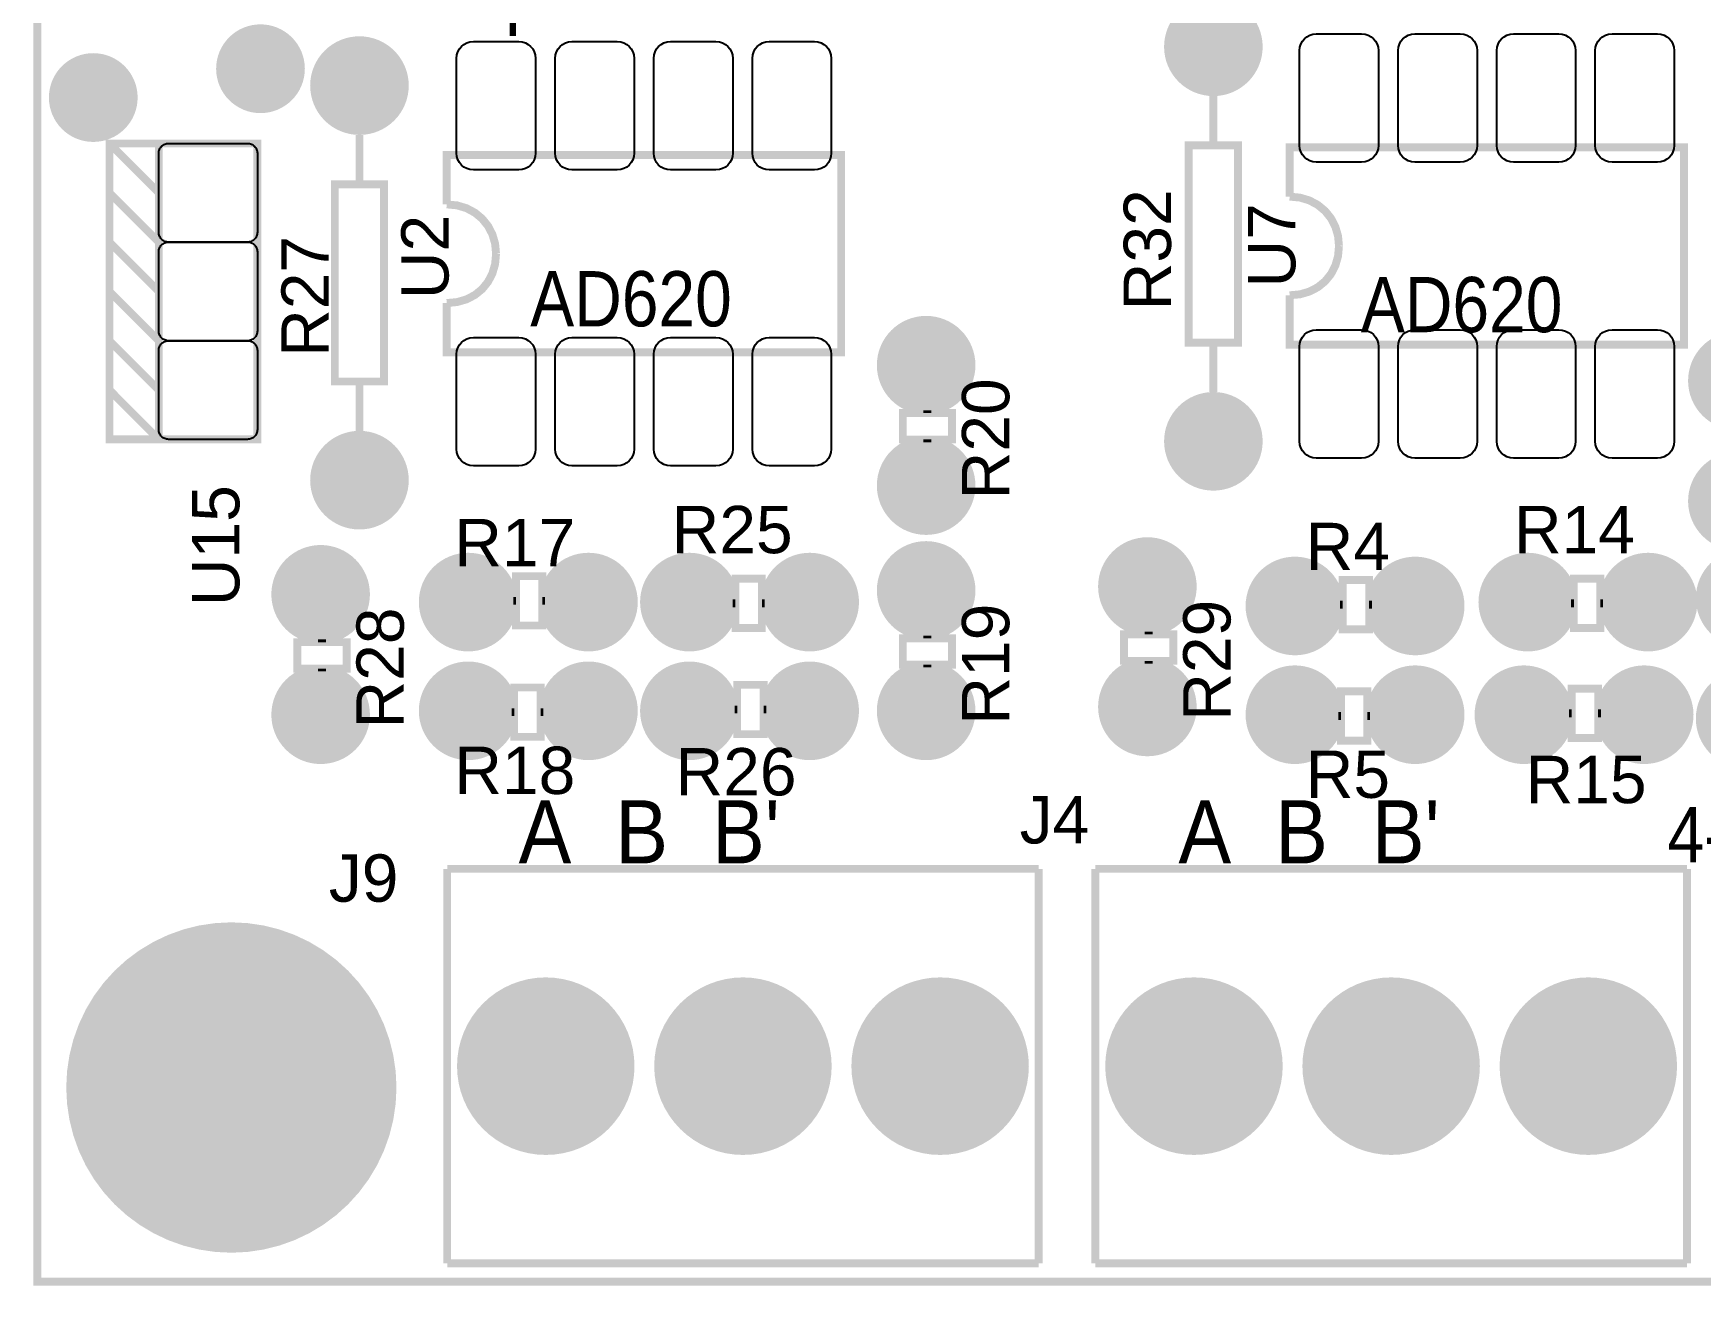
# Model space of a CAD drawing. Header units: inches. Extents: x -2.29 to 2.29, y -2.44 to 2.44.
# Drawn here: x -2.291 to -0.6, y -2.445 to -1.175 of the extents above; entities that cross this region are included whole.
import ezdxf

# ---------------------------------------------------------------- set-up
doc = ezdxf.new("R2010")
doc.units = ezdxf.units.IN
doc.layers.get('0').update_dxf_attribs({"linetype": 'CONTINUOUS'})

# ---------------------------------------------------------------- blocks, each defined once
blk = doc.blocks.new('EPAD')
at = {"const_width": 0.5}
blk.add_lwpolyline([(-0.25, 0, 1), (0.25, 0, 1)], format="xyb", close=True, dxfattribs=at)

msp = doc.modelspace()

# ---------------------------------------------------------------- linework, layer by layer
at = {"const_width": 0.008}
for points in [[(-2.287402, -2.440945), (2.287402, -2.440945), (2.287402, 2.440945), (-2.287402, 2.440945), (-2.287402, -2.440945)], [(-2.287402, -2.440945), (2.287402, -2.440945), (2.287402, 2.440945), (-2.287402, 2.440945), (-2.287402, -2.440945)], [(-2.287402, -2.440945), (2.287402, -2.440945), (2.287402, 2.440945), (-2.287402, 2.440945), (-2.287402, -2.440945)], [(-1.094488, -1.238976), (-1.094488, -1.288976)], [(-1.094488, -1.238976), (-1.094488, -1.288976)], [(-1.094488, -1.238976), (-1.094488, -1.288976)], [(-2.164173, -1.587008), (-2.064173, -1.587008), (-2.064173, -1.287008), (-2.164173, -1.287008), (-2.164173, -1.587008), (-2.214173, -1.587008), (-2.214173, -1.287008), (-2.164173, -1.287008)], [(-2.164173, -1.337008), (-2.214173, -1.287008)], [(-2.164173, -1.587008), (-2.064173, -1.587008), (-2.064173, -1.287008), (-2.164173, -1.287008), (-2.164173, -1.587008), (-2.214173, -1.587008), (-2.214173, -1.287008), (-2.164173, -1.287008)], [(-2.164173, -1.337008), (-2.214173, -1.287008)], [(-2.164173, -1.587008), (-2.064173, -1.587008), (-2.064173, -1.287008), (-2.164173, -1.287008), (-2.164173, -1.587008), (-2.214173, -1.587008), (-2.214173, -1.287008), (-2.164173, -1.287008)], [(-2.164173, -1.337008), (-2.214173, -1.287008)], [(-1.96063, -1.278346), (-1.96063, -1.328346)], [(-1.96063, -1.278346), (-1.96063, -1.328346)], [(-1.96063, -1.278346), (-1.96063, -1.328346)], [(-1.119488, -1.488976), (-1.069488, -1.488976), (-1.069488, -1.288976), (-1.119488, -1.288976), (-1.119488, -1.488976)], [(-1.119488, -1.488976), (-1.069488, -1.488976), (-1.069488, -1.288976), (-1.119488, -1.288976), (-1.119488, -1.488976)], [(-1.119488, -1.488976), (-1.069488, -1.488976), (-1.069488, -1.288976), (-1.119488, -1.288976), (-1.119488, -1.488976)], [(-1.872063, -1.34878), (-1.872063, -1.29878), (-1.472063, -1.29878), (-1.472063, -1.49878), (-1.872063, -1.49878), (-1.872063, -1.44878)], [(-1.872063, -1.34878), (-1.872063, -1.29878), (-1.472063, -1.29878), (-1.472063, -1.49878), (-1.872063, -1.49878), (-1.872063, -1.44878)], [(-1.872063, -1.34878), (-1.872063, -1.29878), (-1.472063, -1.29878), (-1.472063, -1.49878), (-1.872063, -1.49878), (-1.872063, -1.44878)], [(-1.017087, -1.340906), (-1.017087, -1.290906), (-0.617087, -1.290906), (-0.617087, -1.490906), (-1.017087, -1.490906), (-1.017087, -1.440906)], [(-1.017087, -1.340906), (-1.017087, -1.290906), (-0.617087, -1.290906), (-0.617087, -1.490906), (-1.017087, -1.490906), (-1.017087, -1.440906)], [(-1.017087, -1.340906), (-1.017087, -1.290906), (-0.617087, -1.290906), (-0.617087, -1.490906), (-1.017087, -1.490906), (-1.017087, -1.440906)], [(-2.164173, -1.387008), (-2.214173, -1.337008)], [(-2.164173, -1.387008), (-2.214173, -1.337008)], [(-2.164173, -1.387008), (-2.214173, -1.337008)], [(-1.98563, -1.528346), (-1.93563, -1.528346), (-1.93563, -1.328346), (-1.98563, -1.328346), (-1.98563, -1.528346)], [(-1.98563, -1.528346), (-1.93563, -1.528346), (-1.93563, -1.328346), (-1.98563, -1.328346), (-1.98563, -1.528346)], [(-1.98563, -1.528346), (-1.93563, -1.528346), (-1.93563, -1.328346), (-1.98563, -1.328346), (-1.98563, -1.528346)], [(-1.822063, -1.39878), (-1.823022, -1.388592), (-1.825797, -1.379154), (-1.830237, -1.370654), (-1.836188, -1.36328), (-1.843498, -1.357217), (-1.852016, -1.352654), (-1.861588, -1.34978), (-1.872063, -1.34878)], [(-1.822063, -1.39878), (-1.823022, -1.388592), (-1.825797, -1.379154), (-1.830237, -1.370654), (-1.836188, -1.36328), (-1.843498, -1.357217), (-1.852016, -1.352654), (-1.861588, -1.34978), (-1.872063, -1.34878)], [(-1.822063, -1.39878), (-1.823022, -1.388592), (-1.825797, -1.379154), (-1.830237, -1.370654), (-1.836188, -1.36328), (-1.843498, -1.357217), (-1.852016, -1.352654), (-1.861588, -1.34978), (-1.872063, -1.34878)], [(-0.967087, -1.390906), (-0.968046, -1.380718), (-0.970821, -1.37128), (-0.975261, -1.36278), (-0.981212, -1.355406), (-0.988522, -1.349343), (-0.99704, -1.34478), (-1.006612, -1.341906), (-1.017087, -1.340906)], [(-0.967087, -1.390906), (-0.968046, -1.380718), (-0.970821, -1.37128), (-0.975261, -1.36278), (-0.981212, -1.355406), (-0.988522, -1.349343), (-0.99704, -1.34478), (-1.006612, -1.341906), (-1.017087, -1.340906)], [(-0.967087, -1.390906), (-0.968046, -1.380718), (-0.970821, -1.37128), (-0.975261, -1.36278), (-0.981212, -1.355406), (-0.988522, -1.349343), (-0.99704, -1.34478), (-1.006612, -1.341906), (-1.017087, -1.340906)], [(-2.164173, -1.437008), (-2.214173, -1.387008)], [(-2.164173, -1.437008), (-2.214173, -1.387008)], [(-2.164173, -1.437008), (-2.214173, -1.387008)], [(-1.822063, -1.39878), (-1.823022, -1.409254), (-1.825797, -1.418826), (-1.830237, -1.427344), (-1.836188, -1.434654), (-1.843498, -1.440606), (-1.852016, -1.445045), (-1.861588, -1.44782), (-1.872063, -1.44878)], [(-1.822063, -1.39878), (-1.823022, -1.409254), (-1.825797, -1.418826), (-1.830237, -1.427344), (-1.836188, -1.434654), (-1.843498, -1.440606), (-1.852016, -1.445045), (-1.861588, -1.44782), (-1.872063, -1.44878)], [(-1.822063, -1.39878), (-1.823022, -1.409254), (-1.825797, -1.418826), (-1.830237, -1.427344), (-1.836188, -1.434654), (-1.843498, -1.440606), (-1.852016, -1.445045), (-1.861588, -1.44782), (-1.872063, -1.44878)], [(-0.967087, -1.390906), (-0.968046, -1.40138), (-0.970821, -1.410952), (-0.975261, -1.41947), (-0.981212, -1.42678), (-0.988522, -1.432731), (-0.99704, -1.437171), (-1.006612, -1.439946), (-1.017087, -1.440906)], [(-0.967087, -1.390906), (-0.968046, -1.40138), (-0.970821, -1.410952), (-0.975261, -1.41947), (-0.981212, -1.42678), (-0.988522, -1.432731), (-0.99704, -1.437171), (-1.006612, -1.439946), (-1.017087, -1.440906)], [(-0.967087, -1.390906), (-0.968046, -1.40138), (-0.970821, -1.410952), (-0.975261, -1.41947), (-0.981212, -1.42678), (-0.988522, -1.432731), (-0.99704, -1.437171), (-1.006612, -1.439946), (-1.017087, -1.440906)], [(-2.164173, -1.487008), (-2.214173, -1.437008)], [(-2.164173, -1.487008), (-2.214173, -1.437008)], [(-2.164173, -1.487008), (-2.214173, -1.437008)], [(-2.164173, -1.537008), (-2.214173, -1.487008)], [(-2.164173, -1.537008), (-2.214173, -1.487008)], [(-2.164173, -1.537008), (-2.214173, -1.487008)], [(-1.094488, -1.488976), (-1.094488, -1.538976)], [(-1.094488, -1.488976), (-1.094488, -1.538976)], [(-1.094488, -1.488976), (-1.094488, -1.538976)], [(-2.164173, -1.587008), (-2.214173, -1.537008)], [(-2.164173, -1.587008), (-2.214173, -1.537008)], [(-2.164173, -1.587008), (-2.214173, -1.537008)], [(-1.96063, -1.528346), (-1.96063, -1.578346)], [(-1.96063, -1.528346), (-1.96063, -1.578346)], [(-1.96063, -1.528346), (-1.96063, -1.578346)], [(-1.38452, -1.557583), (-1.38452, -1.560339)], [(-1.38452, -1.557583), (-1.38452, -1.560339)], [(-1.38452, -1.557583), (-1.38452, -1.560339)], [(-1.40952, -1.58711), (-1.35952, -1.58711), (-1.35952, -1.560339), (-1.40952, -1.560339), (-1.40952, -1.58711)], [(-1.40952, -1.58711), (-1.35952, -1.58711), (-1.35952, -1.560339), (-1.40952, -1.560339), (-1.40952, -1.58711)], [(-1.40952, -1.58711), (-1.35952, -1.58711), (-1.35952, -1.560339), (-1.40952, -1.560339), (-1.40952, -1.58711)], [(-1.38452, -1.58711), (-1.38452, -1.589866)], [(-1.38452, -1.58711), (-1.38452, -1.589866)], [(-1.38452, -1.58711), (-1.38452, -1.589866)], [(-1.801866, -1.775661), (-1.775094, -1.775661), (-1.775094, -1.725661), (-1.801866, -1.725661), (-1.801866, -1.775661)], [(-1.801866, -1.775661), (-1.775094, -1.775661), (-1.775094, -1.725661), (-1.801866, -1.725661), (-1.801866, -1.775661)], [(-1.801866, -1.775661), (-1.775094, -1.775661), (-1.775094, -1.725661), (-1.801866, -1.725661), (-1.801866, -1.775661)], [(-1.579236, -1.778276), (-1.552465, -1.778276), (-1.552465, -1.728276), (-1.579236, -1.728276), (-1.579236, -1.778276)], [(-1.579236, -1.778276), (-1.552465, -1.778276), (-1.552465, -1.728276), (-1.579236, -1.728276), (-1.579236, -1.778276)], [(-1.579236, -1.778276), (-1.552465, -1.778276), (-1.552465, -1.728276), (-1.579236, -1.728276), (-1.579236, -1.778276)], [(-0.728843, -1.778276), (-0.702071, -1.778276), (-0.702071, -1.728276), (-0.728843, -1.728276), (-0.728843, -1.778276)], [(-0.728843, -1.778276), (-0.702071, -1.778276), (-0.702071, -1.728276), (-0.728843, -1.728276), (-0.728843, -1.778276)], [(-0.728843, -1.778276), (-0.702071, -1.778276), (-0.702071, -1.728276), (-0.728843, -1.728276), (-0.728843, -1.778276)], [(-0.963283, -1.779598), (-0.936512, -1.779598), (-0.936512, -1.729598), (-0.963283, -1.729598), (-0.963283, -1.779598)], [(-0.963283, -1.779598), (-0.936512, -1.779598), (-0.936512, -1.729598), (-0.963283, -1.729598), (-0.963283, -1.779598)], [(-0.963283, -1.779598), (-0.936512, -1.779598), (-0.936512, -1.729598), (-0.963283, -1.729598), (-0.963283, -1.779598)], [(-1.804622, -1.750661), (-1.801866, -1.750661)], [(-1.804622, -1.750661), (-1.801866, -1.750661)], [(-1.804622, -1.750661), (-1.801866, -1.750661)], [(-1.775094, -1.750661), (-1.772339, -1.750661)], [(-1.775094, -1.750661), (-1.772339, -1.750661)], [(-1.775094, -1.750661), (-1.772339, -1.750661)], [(-1.579236, -1.753276), (-1.581992, -1.753276)], [(-1.579236, -1.753276), (-1.581992, -1.753276)], [(-1.579236, -1.753276), (-1.581992, -1.753276)], [(-1.549709, -1.753276), (-1.552465, -1.753276)], [(-1.549709, -1.753276), (-1.552465, -1.753276)], [(-1.549709, -1.753276), (-1.552465, -1.753276)], [(-0.966039, -1.754598), (-0.963283, -1.754598)], [(-0.966039, -1.754598), (-0.963283, -1.754598)], [(-0.966039, -1.754598), (-0.963283, -1.754598)], [(-0.936512, -1.754598), (-0.933756, -1.754598)], [(-0.936512, -1.754598), (-0.933756, -1.754598)], [(-0.936512, -1.754598), (-0.933756, -1.754598)], [(-0.728843, -1.753276), (-0.731598, -1.753276)], [(-0.728843, -1.753276), (-0.731598, -1.753276)], [(-0.728843, -1.753276), (-0.731598, -1.753276)], [(-0.699315, -1.753276), (-0.702071, -1.753276)], [(-0.699315, -1.753276), (-0.702071, -1.753276)], [(-0.699315, -1.753276), (-0.702071, -1.753276)], [(-2.023693, -1.819394), (-1.973693, -1.819394), (-1.973693, -1.792622), (-2.023693, -1.792622), (-2.023693, -1.819394)], [(-2.023693, -1.819394), (-1.973693, -1.819394), (-1.973693, -1.792622), (-2.023693, -1.792622), (-2.023693, -1.819394)], [(-2.023693, -1.819394), (-1.973693, -1.819394), (-1.973693, -1.792622), (-2.023693, -1.792622), (-2.023693, -1.819394)], [(-1.998693, -1.789866), (-1.998693, -1.792622)], [(-1.998693, -1.789866), (-1.998693, -1.792622)], [(-1.998693, -1.789866), (-1.998693, -1.792622)], [(-1.40952, -1.815457), (-1.35952, -1.815457), (-1.35952, -1.788685), (-1.40952, -1.788685), (-1.40952, -1.815457)], [(-1.40952, -1.815457), (-1.35952, -1.815457), (-1.35952, -1.788685), (-1.40952, -1.788685), (-1.40952, -1.815457)], [(-1.40952, -1.815457), (-1.35952, -1.815457), (-1.35952, -1.788685), (-1.40952, -1.788685), (-1.40952, -1.815457)], [(-1.38452, -1.785929), (-1.38452, -1.788685)], [(-1.38452, -1.785929), (-1.38452, -1.788685)], [(-1.38452, -1.785929), (-1.38452, -1.788685)], [(-1.18511, -1.81152), (-1.13511, -1.81152), (-1.13511, -1.784748), (-1.18511, -1.784748), (-1.18511, -1.81152)], [(-1.18511, -1.81152), (-1.13511, -1.81152), (-1.13511, -1.784748), (-1.18511, -1.784748), (-1.18511, -1.81152)], [(-1.18511, -1.81152), (-1.13511, -1.81152), (-1.13511, -1.784748), (-1.18511, -1.784748), (-1.18511, -1.81152)], [(-1.16011, -1.781992), (-1.16011, -1.784748)], [(-1.16011, -1.781992), (-1.16011, -1.784748)], [(-1.16011, -1.781992), (-1.16011, -1.784748)], [(-1.16011, -1.81152), (-1.16011, -1.814276)], [(-1.16011, -1.81152), (-1.16011, -1.814276)], [(-1.16011, -1.81152), (-1.16011, -1.814276)], [(-1.998693, -1.819394), (-1.998693, -1.82215)], [(-1.998693, -1.819394), (-1.998693, -1.82215)], [(-1.998693, -1.819394), (-1.998693, -1.82215)], [(-1.38452, -1.815457), (-1.38452, -1.818213)], [(-1.38452, -1.815457), (-1.38452, -1.818213)], [(-1.38452, -1.815457), (-1.38452, -1.818213)], [(-1.803646, -1.888512), (-1.776874, -1.888512), (-1.776874, -1.838512), (-1.803646, -1.838512), (-1.803646, -1.888512)], [(-1.803646, -1.888512), (-1.776874, -1.888512), (-1.776874, -1.838512), (-1.803646, -1.838512), (-1.803646, -1.888512)], [(-1.803646, -1.888512), (-1.776874, -1.888512), (-1.776874, -1.838512), (-1.803646, -1.838512), (-1.803646, -1.888512)], [(-1.577457, -1.885898), (-1.550685, -1.885898), (-1.550685, -1.835898), (-1.577457, -1.835898), (-1.577457, -1.885898)], [(-1.577457, -1.885898), (-1.550685, -1.885898), (-1.550685, -1.835898), (-1.577457, -1.835898), (-1.577457, -1.885898)], [(-1.577457, -1.885898), (-1.550685, -1.885898), (-1.550685, -1.835898), (-1.577457, -1.835898), (-1.577457, -1.885898)], [(-0.965063, -1.892449), (-0.938291, -1.892449), (-0.938291, -1.842449), (-0.965063, -1.842449), (-0.965063, -1.892449)], [(-0.965063, -1.892449), (-0.938291, -1.892449), (-0.938291, -1.842449), (-0.965063, -1.842449), (-0.965063, -1.892449)], [(-0.965063, -1.892449), (-0.938291, -1.892449), (-0.938291, -1.842449), (-0.965063, -1.842449), (-0.965063, -1.892449)], [(-0.731, -1.889835), (-0.704228, -1.889835), (-0.704228, -1.839835), (-0.731, -1.839835), (-0.731, -1.889835)], [(-0.731, -1.889835), (-0.704228, -1.889835), (-0.704228, -1.839835), (-0.731, -1.839835), (-0.731, -1.889835)], [(-0.731, -1.889835), (-0.704228, -1.889835), (-0.704228, -1.839835), (-0.731, -1.839835), (-0.731, -1.889835)], [(-1.803646, -1.863512), (-1.806402, -1.863512)], [(-1.803646, -1.863512), (-1.806402, -1.863512)], [(-1.803646, -1.863512), (-1.806402, -1.863512)], [(-1.774118, -1.863512), (-1.776874, -1.863512)], [(-1.774118, -1.863512), (-1.776874, -1.863512)], [(-1.774118, -1.863512), (-1.776874, -1.863512)], [(-1.580213, -1.860898), (-1.577457, -1.860898)], [(-1.580213, -1.860898), (-1.577457, -1.860898)], [(-1.580213, -1.860898), (-1.577457, -1.860898)], [(-1.550685, -1.860898), (-1.547929, -1.860898)], [(-1.550685, -1.860898), (-1.547929, -1.860898)], [(-1.550685, -1.860898), (-1.547929, -1.860898)], [(-0.965063, -1.867449), (-0.967819, -1.867449)], [(-0.965063, -1.867449), (-0.967819, -1.867449)], [(-0.965063, -1.867449), (-0.967819, -1.867449)], [(-0.935535, -1.867449), (-0.938291, -1.867449)], [(-0.935535, -1.867449), (-0.938291, -1.867449)], [(-0.935535, -1.867449), (-0.938291, -1.867449)], [(-0.733756, -1.864835), (-0.731, -1.864835)], [(-0.733756, -1.864835), (-0.731, -1.864835)], [(-0.733756, -1.864835), (-0.731, -1.864835)], [(-0.704228, -1.864835), (-0.701472, -1.864835)], [(-0.704228, -1.864835), (-0.701472, -1.864835)], [(-0.704228, -1.864835), (-0.701472, -1.864835)], [(-1.871654, -2.022441), (-1.871654, -2.422441)], [(-1.271654, -2.022441), (-1.871654, -2.022441)], [(-1.871654, -2.022441), (-1.871654, -2.422441)], [(-1.271654, -2.022441), (-1.871654, -2.022441)], [(-1.871654, -2.022441), (-1.871654, -2.422441)], [(-1.271654, -2.022441), (-1.871654, -2.022441)], [(-1.271654, -2.022441), (-1.271654, -2.422441)], [(-1.271654, -2.022441), (-1.271654, -2.422441)], [(-1.271654, -2.022441), (-1.271654, -2.422441)], [(-1.214173, -2.022441), (-1.214173, -2.422441)], [(-0.614173, -2.022441), (-1.214173, -2.022441)], [(-1.214173, -2.022441), (-1.214173, -2.422441)], [(-0.614173, -2.022441), (-1.214173, -2.022441)], [(-1.214173, -2.022441), (-1.214173, -2.422441)], [(-0.614173, -2.022441), (-1.214173, -2.022441)], [(-0.614173, -2.022441), (-0.614173, -2.422441)], [(-0.614173, -2.022441), (-0.614173, -2.422441)], [(-0.614173, -2.022441), (-0.614173, -2.422441)], [(-1.871654, -2.422441), (-1.271654, -2.422441)], [(-1.871654, -2.422441), (-1.271654, -2.422441)], [(-1.871654, -2.422441), (-1.271654, -2.422441)], [(-1.214173, -2.422441), (-0.614173, -2.422441)], [(-1.214173, -2.422441), (-0.614173, -2.422441)], [(-1.214173, -2.422441), (-0.614173, -2.422441)]]:
    msp.add_lwpolyline(points, dxfattribs=at)
for points in [[(-1.845063, -1.18378), (-1.799063, -1.18378), (-1.795587, -1.184118), (-1.792373, -1.185091), (-1.789482, -1.186637), (-1.786977, -1.188694), (-1.78492, -1.191198), (-1.783374, -1.194089), (-1.782401, -1.197304), (-1.782063, -1.20078), (-1.782063, -1.29678), (-1.782401, -1.300256), (-1.783374, -1.30347), (-1.78492, -1.306361), (-1.786977, -1.308865), (-1.789482, -1.310922), (-1.792373, -1.312468), (-1.795587, -1.313441), (-1.799063, -1.31378), (-1.845063, -1.31378), (-1.848539, -1.313441), (-1.851753, -1.312468), (-1.854644, -1.310922), (-1.857149, -1.308865), (-1.859206, -1.306361), (-1.860752, -1.30347), (-1.861725, -1.300256), (-1.862063, -1.29678), (-1.862063, -1.20078), (-1.861725, -1.197304), (-1.860752, -1.194089), (-1.859206, -1.191198), (-1.857149, -1.188694), (-1.854644, -1.186637), (-1.851753, -1.185091), (-1.848539, -1.184118), (-1.845063, -1.18378)], [(-1.745063, -1.18378), (-1.699063, -1.18378), (-1.695587, -1.184118), (-1.692373, -1.185091), (-1.689482, -1.186637), (-1.686977, -1.188694), (-1.68492, -1.191198), (-1.683374, -1.194089), (-1.682401, -1.197304), (-1.682063, -1.20078), (-1.682063, -1.29678), (-1.682401, -1.300256), (-1.683374, -1.30347), (-1.68492, -1.306361), (-1.686977, -1.308865), (-1.689482, -1.310922), (-1.692373, -1.312468), (-1.695587, -1.313441), (-1.699063, -1.31378), (-1.745063, -1.31378), (-1.748539, -1.313441), (-1.751753, -1.312468), (-1.754644, -1.310922), (-1.757149, -1.308865), (-1.759206, -1.306361), (-1.760752, -1.30347), (-1.761725, -1.300256), (-1.762063, -1.29678), (-1.762063, -1.20078), (-1.761725, -1.197304), (-1.760752, -1.194089), (-1.759206, -1.191198), (-1.757149, -1.188694), (-1.754644, -1.186637), (-1.751753, -1.185091), (-1.748539, -1.184118), (-1.745063, -1.18378)], [(-1.645063, -1.18378), (-1.599063, -1.18378), (-1.595587, -1.184118), (-1.592373, -1.185091), (-1.589482, -1.186637), (-1.586977, -1.188694), (-1.58492, -1.191198), (-1.583374, -1.194089), (-1.582401, -1.197304), (-1.582063, -1.20078), (-1.582063, -1.29678), (-1.582401, -1.300256), (-1.583374, -1.30347), (-1.58492, -1.306361), (-1.586977, -1.308865), (-1.589482, -1.310922), (-1.592373, -1.312468), (-1.595587, -1.313441), (-1.599063, -1.31378), (-1.645063, -1.31378), (-1.648539, -1.313441), (-1.651753, -1.312468), (-1.654644, -1.310922), (-1.657149, -1.308865), (-1.659206, -1.306361), (-1.660752, -1.30347), (-1.661725, -1.300256), (-1.662063, -1.29678), (-1.662063, -1.20078), (-1.661725, -1.197304), (-1.660752, -1.194089), (-1.659206, -1.191198), (-1.657149, -1.188694), (-1.654644, -1.186637), (-1.651753, -1.185091), (-1.648539, -1.184118), (-1.645063, -1.18378)], [(-1.545063, -1.18378), (-1.499063, -1.18378), (-1.495587, -1.184118), (-1.492373, -1.185091), (-1.489482, -1.186637), (-1.486977, -1.188694), (-1.48492, -1.191198), (-1.483374, -1.194089), (-1.482401, -1.197304), (-1.482063, -1.20078), (-1.482063, -1.29678), (-1.482401, -1.300256), (-1.483374, -1.30347), (-1.48492, -1.306361), (-1.486977, -1.308865), (-1.489482, -1.310922), (-1.492373, -1.312468), (-1.495587, -1.313441), (-1.499063, -1.31378), (-1.545063, -1.31378), (-1.548539, -1.313441), (-1.551753, -1.312468), (-1.554644, -1.310922), (-1.557149, -1.308865), (-1.559206, -1.306361), (-1.560752, -1.30347), (-1.561725, -1.300256), (-1.562063, -1.29678), (-1.562063, -1.20078), (-1.561725, -1.197304), (-1.560752, -1.194089), (-1.559206, -1.191198), (-1.557149, -1.188694), (-1.554644, -1.186637), (-1.551753, -1.185091), (-1.548539, -1.184118), (-1.545063, -1.18378)], [(-0.990087, -1.175906), (-0.944087, -1.175906), (-0.940611, -1.176244), (-0.937396, -1.177217), (-0.934506, -1.178763), (-0.932001, -1.18082), (-0.929944, -1.183324), (-0.928398, -1.186215), (-0.927425, -1.18943), (-0.927087, -1.192906), (-0.927087, -1.288906), (-0.927425, -1.292381), (-0.928398, -1.295596), (-0.929944, -1.298487), (-0.932001, -1.300991), (-0.934506, -1.303048), (-0.937396, -1.304594), (-0.940611, -1.305567), (-0.944087, -1.305906), (-0.990087, -1.305906), (-0.993563, -1.305567), (-0.996777, -1.304594), (-0.999668, -1.303048), (-1.002172, -1.300991), (-1.004229, -1.298487), (-1.005775, -1.295596), (-1.006748, -1.292381), (-1.007087, -1.288906), (-1.007087, -1.192906), (-1.006748, -1.18943), (-1.005775, -1.186215), (-1.004229, -1.183324), (-1.002172, -1.18082), (-0.999668, -1.178763), (-0.996777, -1.177217), (-0.993563, -1.176244), (-0.990087, -1.175906)], [(-0.890087, -1.175906), (-0.844087, -1.175906), (-0.840611, -1.176244), (-0.837396, -1.177217), (-0.834506, -1.178763), (-0.832001, -1.18082), (-0.829944, -1.183324), (-0.828398, -1.186215), (-0.827425, -1.18943), (-0.827087, -1.192906), (-0.827087, -1.288906), (-0.827425, -1.292381), (-0.828398, -1.295596), (-0.829944, -1.298487), (-0.832001, -1.300991), (-0.834506, -1.303048), (-0.837396, -1.304594), (-0.840611, -1.305567), (-0.844087, -1.305906), (-0.890087, -1.305906), (-0.893563, -1.305567), (-0.896777, -1.304594), (-0.899668, -1.303048), (-0.902172, -1.300991), (-0.904229, -1.298487), (-0.905775, -1.295596), (-0.906748, -1.292381), (-0.907087, -1.288906), (-0.907087, -1.192906), (-0.906748, -1.18943), (-0.905775, -1.186215), (-0.904229, -1.183324), (-0.902172, -1.18082), (-0.899668, -1.178763), (-0.896777, -1.177217), (-0.893563, -1.176244), (-0.890087, -1.175906)], [(-0.790087, -1.175906), (-0.744087, -1.175906), (-0.740611, -1.176244), (-0.737396, -1.177217), (-0.734506, -1.178763), (-0.732001, -1.18082), (-0.729944, -1.183324), (-0.728398, -1.186215), (-0.727425, -1.18943), (-0.727087, -1.192906), (-0.727087, -1.288906), (-0.727425, -1.292381), (-0.728398, -1.295596), (-0.729944, -1.298487), (-0.732001, -1.300991), (-0.734506, -1.303048), (-0.737396, -1.304594), (-0.740611, -1.305567), (-0.744087, -1.305906), (-0.790087, -1.305906), (-0.793563, -1.305567), (-0.796777, -1.304594), (-0.799668, -1.303048), (-0.802172, -1.300991), (-0.804229, -1.298487), (-0.805775, -1.295596), (-0.806748, -1.292381), (-0.807087, -1.288906), (-0.807087, -1.192906), (-0.806748, -1.18943), (-0.805775, -1.186215), (-0.804229, -1.183324), (-0.802172, -1.18082), (-0.799668, -1.178763), (-0.796777, -1.177217), (-0.793563, -1.176244), (-0.790087, -1.175906)], [(-0.690087, -1.175906), (-0.644087, -1.175906), (-0.640611, -1.176244), (-0.637396, -1.177217), (-0.634506, -1.178763), (-0.632001, -1.18082), (-0.629944, -1.183324), (-0.628398, -1.186215), (-0.627425, -1.18943), (-0.627087, -1.192906), (-0.627087, -1.288906), (-0.627425, -1.292381), (-0.628398, -1.295596), (-0.629944, -1.298487), (-0.632001, -1.300991), (-0.634506, -1.303048), (-0.637396, -1.304594), (-0.640611, -1.305567), (-0.644087, -1.305906), (-0.690087, -1.305906), (-0.693563, -1.305567), (-0.696777, -1.304594), (-0.699668, -1.303048), (-0.702172, -1.300991), (-0.704229, -1.298487), (-0.705775, -1.295596), (-0.706748, -1.292381), (-0.707087, -1.288906), (-0.707087, -1.192906), (-0.706748, -1.18943), (-0.705775, -1.186215), (-0.704229, -1.183324), (-0.702172, -1.18082), (-0.699668, -1.178763), (-0.696777, -1.177217), (-0.693563, -1.176244), (-0.690087, -1.175906)], [(-2.164173, -1.377008), (-2.164173, -1.297008), (-2.164123, -1.295969), (-2.163974, -1.294963), (-2.163732, -1.293996), (-2.163402, -1.293072), (-2.162987, -1.292196), (-2.162492, -1.291372), (-2.161923, -1.290604), (-2.161283, -1.289898), (-2.160576, -1.289258), (-2.159809, -1.288689), (-2.158985, -1.288194), (-2.158109, -1.28778), (-2.157185, -1.287449), (-2.156218, -1.287207), (-2.155213, -1.287058), (-2.154173, -1.287008), (-2.074173, -1.287008), (-2.073134, -1.287058), (-2.072129, -1.287207), (-2.071162, -1.287449), (-2.070238, -1.28778), (-2.069361, -1.288194), (-2.068537, -1.288689), (-2.06777, -1.289258), (-2.067064, -1.289898), (-2.066424, -1.290604), (-2.065854, -1.291372), (-2.065359, -1.292196), (-2.064945, -1.293072), (-2.064614, -1.293996), (-2.064372, -1.294963), (-2.064224, -1.295969), (-2.064173, -1.297008), (-2.064173, -1.377008), (-2.064224, -1.378047), (-2.064372, -1.379052), (-2.064614, -1.380019), (-2.064945, -1.380943), (-2.065359, -1.38182), (-2.065854, -1.382644), (-2.066424, -1.383411), (-2.067064, -1.384117), (-2.06777, -1.384757), (-2.068537, -1.385327), (-2.069361, -1.385821), (-2.070238, -1.386236), (-2.071162, -1.386567), (-2.072129, -1.386809), (-2.073134, -1.386957), (-2.074173, -1.387008), (-2.154173, -1.387008), (-2.155213, -1.386957), (-2.156218, -1.386809), (-2.157185, -1.386567), (-2.158109, -1.386236), (-2.158985, -1.385821), (-2.159809, -1.385327), (-2.160576, -1.384757), (-2.161283, -1.384117), (-2.161923, -1.383411), (-2.162492, -1.382644), (-2.162987, -1.38182), (-2.163402, -1.380943), (-2.163732, -1.380019), (-2.163974, -1.379052), (-2.164123, -1.378047), (-2.164173, -1.377008)], [(-2.164173, -1.477008), (-2.164173, -1.397008), (-2.164123, -1.395969), (-2.163974, -1.394963), (-2.163732, -1.393996), (-2.163402, -1.393072), (-2.162987, -1.392196), (-2.162492, -1.391372), (-2.161923, -1.390604), (-2.161283, -1.389898), (-2.160576, -1.389258), (-2.159809, -1.388689), (-2.158985, -1.388194), (-2.158109, -1.38778), (-2.157185, -1.387449), (-2.156218, -1.387207), (-2.155213, -1.387058), (-2.154173, -1.387008), (-2.074173, -1.387008), (-2.073134, -1.387058), (-2.072129, -1.387207), (-2.071162, -1.387449), (-2.070238, -1.38778), (-2.069361, -1.388194), (-2.068537, -1.388689), (-2.06777, -1.389258), (-2.067064, -1.389898), (-2.066424, -1.390604), (-2.065854, -1.391372), (-2.065359, -1.392196), (-2.064945, -1.393072), (-2.064614, -1.393996), (-2.064372, -1.394963), (-2.064224, -1.395969), (-2.064173, -1.397008), (-2.064173, -1.477008), (-2.064224, -1.478047), (-2.064372, -1.479052), (-2.064614, -1.480019), (-2.064945, -1.480943), (-2.065359, -1.48182), (-2.065854, -1.482644), (-2.066424, -1.483411), (-2.067064, -1.484117), (-2.06777, -1.484757), (-2.068537, -1.485327), (-2.069361, -1.485821), (-2.070238, -1.486236), (-2.071162, -1.486567), (-2.072129, -1.486809), (-2.073134, -1.486957), (-2.074173, -1.487008), (-2.154173, -1.487008), (-2.155213, -1.486957), (-2.156218, -1.486809), (-2.157185, -1.486567), (-2.158109, -1.486236), (-2.158985, -1.485821), (-2.159809, -1.485327), (-2.160576, -1.484757), (-2.161283, -1.484117), (-2.161923, -1.483411), (-2.162492, -1.482644), (-2.162987, -1.48182), (-2.163402, -1.480943), (-2.163732, -1.480019), (-2.163974, -1.479052), (-2.164123, -1.478047), (-2.164173, -1.477008)], [(-2.164173, -1.577008), (-2.164173, -1.497008), (-2.164123, -1.495969), (-2.163974, -1.494963), (-2.163732, -1.493996), (-2.163402, -1.493072), (-2.162987, -1.492196), (-2.162492, -1.491372), (-2.161923, -1.490604), (-2.161283, -1.489898), (-2.160576, -1.489258), (-2.159809, -1.488689), (-2.158985, -1.488194), (-2.158109, -1.48778), (-2.157185, -1.487449), (-2.156218, -1.487207), (-2.155213, -1.487058), (-2.154173, -1.487008), (-2.074173, -1.487008), (-2.073134, -1.487058), (-2.072129, -1.487207), (-2.071162, -1.487449), (-2.070238, -1.48778), (-2.069361, -1.488194), (-2.068537, -1.488689), (-2.06777, -1.489258), (-2.067064, -1.489898), (-2.066424, -1.490604), (-2.065854, -1.491372), (-2.065359, -1.492196), (-2.064945, -1.493072), (-2.064614, -1.493996), (-2.064372, -1.494963), (-2.064224, -1.495969), (-2.064173, -1.497008), (-2.064173, -1.577008), (-2.064224, -1.578047), (-2.064372, -1.579052), (-2.064614, -1.580019), (-2.064945, -1.580943), (-2.065359, -1.58182), (-2.065854, -1.582644), (-2.066424, -1.583411), (-2.067064, -1.584117), (-2.06777, -1.584757), (-2.068537, -1.585327), (-2.069361, -1.585821), (-2.070238, -1.586236), (-2.071162, -1.586567), (-2.072129, -1.586809), (-2.073134, -1.586957), (-2.074173, -1.587008), (-2.154173, -1.587008), (-2.155213, -1.586957), (-2.156218, -1.586809), (-2.157185, -1.586567), (-2.158109, -1.586236), (-2.158985, -1.585821), (-2.159809, -1.585327), (-2.160576, -1.584757), (-2.161283, -1.584117), (-2.161923, -1.583411), (-2.162492, -1.582644), (-2.162987, -1.58182), (-2.163402, -1.580943), (-2.163732, -1.580019), (-2.163974, -1.579052), (-2.164123, -1.578047), (-2.164173, -1.577008)], [(-1.845063, -1.48378), (-1.799063, -1.48378), (-1.795587, -1.484118), (-1.792373, -1.485091), (-1.789482, -1.486637), (-1.786977, -1.488694), (-1.78492, -1.491198), (-1.783374, -1.494089), (-1.782401, -1.497304), (-1.782063, -1.50078), (-1.782063, -1.59678), (-1.782401, -1.600256), (-1.783374, -1.60347), (-1.78492, -1.606361), (-1.786977, -1.608865), (-1.789482, -1.610922), (-1.792373, -1.612468), (-1.795587, -1.613441), (-1.799063, -1.61378), (-1.845063, -1.61378), (-1.848539, -1.613441), (-1.851753, -1.612468), (-1.854644, -1.610922), (-1.857149, -1.608865), (-1.859206, -1.606361), (-1.860752, -1.60347), (-1.861725, -1.600256), (-1.862063, -1.59678), (-1.862063, -1.50078), (-1.861725, -1.497304), (-1.860752, -1.494089), (-1.859206, -1.491198), (-1.857149, -1.488694), (-1.854644, -1.486637), (-1.851753, -1.485091), (-1.848539, -1.484118), (-1.845063, -1.48378)], [(-1.745063, -1.48378), (-1.699063, -1.48378), (-1.695587, -1.484118), (-1.692373, -1.485091), (-1.689482, -1.486637), (-1.686977, -1.488694), (-1.68492, -1.491198), (-1.683374, -1.494089), (-1.682401, -1.497304), (-1.682063, -1.50078), (-1.682063, -1.59678), (-1.682401, -1.600256), (-1.683374, -1.60347), (-1.68492, -1.606361), (-1.686977, -1.608865), (-1.689482, -1.610922), (-1.692373, -1.612468), (-1.695587, -1.613441), (-1.699063, -1.61378), (-1.745063, -1.61378), (-1.748539, -1.613441), (-1.751753, -1.612468), (-1.754644, -1.610922), (-1.757149, -1.608865), (-1.759206, -1.606361), (-1.760752, -1.60347), (-1.761725, -1.600256), (-1.762063, -1.59678), (-1.762063, -1.50078), (-1.761725, -1.497304), (-1.760752, -1.494089), (-1.759206, -1.491198), (-1.757149, -1.488694), (-1.754644, -1.486637), (-1.751753, -1.485091), (-1.748539, -1.484118), (-1.745063, -1.48378)], [(-1.645063, -1.48378), (-1.599063, -1.48378), (-1.595587, -1.484118), (-1.592373, -1.485091), (-1.589482, -1.486637), (-1.586977, -1.488694), (-1.58492, -1.491198), (-1.583374, -1.494089), (-1.582401, -1.497304), (-1.582063, -1.50078), (-1.582063, -1.59678), (-1.582401, -1.600256), (-1.583374, -1.60347), (-1.58492, -1.606361), (-1.586977, -1.608865), (-1.589482, -1.610922), (-1.592373, -1.612468), (-1.595587, -1.613441), (-1.599063, -1.61378), (-1.645063, -1.61378), (-1.648539, -1.613441), (-1.651753, -1.612468), (-1.654644, -1.610922), (-1.657149, -1.608865), (-1.659206, -1.606361), (-1.660752, -1.60347), (-1.661725, -1.600256), (-1.662063, -1.59678), (-1.662063, -1.50078), (-1.661725, -1.497304), (-1.660752, -1.494089), (-1.659206, -1.491198), (-1.657149, -1.488694), (-1.654644, -1.486637), (-1.651753, -1.485091), (-1.648539, -1.484118), (-1.645063, -1.48378)], [(-1.545063, -1.48378), (-1.499063, -1.48378), (-1.495587, -1.484118), (-1.492373, -1.485091), (-1.489482, -1.486637), (-1.486977, -1.488694), (-1.48492, -1.491198), (-1.483374, -1.494089), (-1.482401, -1.497304), (-1.482063, -1.50078), (-1.482063, -1.59678), (-1.482401, -1.600256), (-1.483374, -1.60347), (-1.48492, -1.606361), (-1.486977, -1.608865), (-1.489482, -1.610922), (-1.492373, -1.612468), (-1.495587, -1.613441), (-1.499063, -1.61378), (-1.545063, -1.61378), (-1.548539, -1.613441), (-1.551753, -1.612468), (-1.554644, -1.610922), (-1.557149, -1.608865), (-1.559206, -1.606361), (-1.560752, -1.60347), (-1.561725, -1.600256), (-1.562063, -1.59678), (-1.562063, -1.50078), (-1.561725, -1.497304), (-1.560752, -1.494089), (-1.559206, -1.491198), (-1.557149, -1.488694), (-1.554644, -1.486637), (-1.551753, -1.485091), (-1.548539, -1.484118), (-1.545063, -1.48378)], [(-0.990087, -1.475906), (-0.944087, -1.475906), (-0.940611, -1.476244), (-0.937396, -1.477217), (-0.934506, -1.478763), (-0.932001, -1.48082), (-0.929944, -1.483324), (-0.928398, -1.486215), (-0.927425, -1.48943), (-0.927087, -1.492906), (-0.927087, -1.588906), (-0.927425, -1.592381), (-0.928398, -1.595596), (-0.929944, -1.598487), (-0.932001, -1.600991), (-0.934506, -1.603048), (-0.937396, -1.604594), (-0.940611, -1.605567), (-0.944087, -1.605906), (-0.990087, -1.605906), (-0.993563, -1.605567), (-0.996777, -1.604594), (-0.999668, -1.603048), (-1.002172, -1.600991), (-1.004229, -1.598487), (-1.005775, -1.595596), (-1.006748, -1.592381), (-1.007087, -1.588906), (-1.007087, -1.492906), (-1.006748, -1.48943), (-1.005775, -1.486215), (-1.004229, -1.483324), (-1.002172, -1.48082), (-0.999668, -1.478763), (-0.996777, -1.477217), (-0.993563, -1.476244), (-0.990087, -1.475906)], [(-0.890087, -1.475906), (-0.844087, -1.475906), (-0.840611, -1.476244), (-0.837396, -1.477217), (-0.834506, -1.478763), (-0.832001, -1.48082), (-0.829944, -1.483324), (-0.828398, -1.486215), (-0.827425, -1.48943), (-0.827087, -1.492906), (-0.827087, -1.588906), (-0.827425, -1.592381), (-0.828398, -1.595596), (-0.829944, -1.598487), (-0.832001, -1.600991), (-0.834506, -1.603048), (-0.837396, -1.604594), (-0.840611, -1.605567), (-0.844087, -1.605906), (-0.890087, -1.605906), (-0.893563, -1.605567), (-0.896777, -1.604594), (-0.899668, -1.603048), (-0.902172, -1.600991), (-0.904229, -1.598487), (-0.905775, -1.595596), (-0.906748, -1.592381), (-0.907087, -1.588906), (-0.907087, -1.492906), (-0.906748, -1.48943), (-0.905775, -1.486215), (-0.904229, -1.483324), (-0.902172, -1.48082), (-0.899668, -1.478763), (-0.896777, -1.477217), (-0.893563, -1.476244), (-0.890087, -1.475906)], [(-0.790087, -1.475906), (-0.744087, -1.475906), (-0.740611, -1.476244), (-0.737396, -1.477217), (-0.734506, -1.478763), (-0.732001, -1.48082), (-0.729944, -1.483324), (-0.728398, -1.486215), (-0.727425, -1.48943), (-0.727087, -1.492906), (-0.727087, -1.588906), (-0.727425, -1.592381), (-0.728398, -1.595596), (-0.729944, -1.598487), (-0.732001, -1.600991), (-0.734506, -1.603048), (-0.737396, -1.604594), (-0.740611, -1.605567), (-0.744087, -1.605906), (-0.790087, -1.605906), (-0.793563, -1.605567), (-0.796777, -1.604594), (-0.799668, -1.603048), (-0.802172, -1.600991), (-0.804229, -1.598487), (-0.805775, -1.595596), (-0.806748, -1.592381), (-0.807087, -1.588906), (-0.807087, -1.492906), (-0.806748, -1.48943), (-0.805775, -1.486215), (-0.804229, -1.483324), (-0.802172, -1.48082), (-0.799668, -1.478763), (-0.796777, -1.477217), (-0.793563, -1.476244), (-0.790087, -1.475906)], [(-0.690087, -1.475906), (-0.644087, -1.475906), (-0.640611, -1.476244), (-0.637396, -1.477217), (-0.634506, -1.478763), (-0.632001, -1.48082), (-0.629944, -1.483324), (-0.628398, -1.486215), (-0.627425, -1.48943), (-0.627087, -1.492906), (-0.627087, -1.588906), (-0.627425, -1.592381), (-0.628398, -1.595596), (-0.629944, -1.598487), (-0.632001, -1.600991), (-0.634506, -1.603048), (-0.637396, -1.604594), (-0.640611, -1.605567), (-0.644087, -1.605906), (-0.690087, -1.605906), (-0.693563, -1.605567), (-0.696777, -1.604594), (-0.699668, -1.603048), (-0.702172, -1.600991), (-0.704229, -1.598487), (-0.705775, -1.595596), (-0.706748, -1.592381), (-0.707087, -1.588906), (-0.707087, -1.492906), (-0.706748, -1.48943), (-0.705775, -1.486215), (-0.704229, -1.483324), (-0.702172, -1.48082), (-0.699668, -1.478763), (-0.696777, -1.477217), (-0.693563, -1.476244), (-0.690087, -1.475906)]]:
    msp.add_lwpolyline(points, close=True)

# ---------------------------------------------------------------- block references
for p, xscale, yscale in [((-1.094488, -1.188976), 0.1, 0.1), ((-2.061009, -1.211242), 0.09, 0.09), ((-1.96063, -1.228346), 0.1, 0.1), ((-2.230619, -1.240456), 0.09, 0.09), ((-1.385827, -1.511811), 0.1, 0.1), ((-0.562992, -1.527559), 0.1, 0.1), ((-1.094488, -1.588976), 0.1, 0.1), ((-1.96063, -1.628346), 0.1, 0.1), ((-1.385827, -1.633858), 0.1, 0.1), ((-0.562992, -1.649606), 0.1, 0.1), ((-1.385827, -1.740157), 0.1, 0.1), ((-1.161417, -1.73622), 0.1, 0.1), ((-2, -1.744094), 0.1, 0.1), ((-1.850394, -1.751969), 0.1, 0.1), ((-1.728346, -1.751969), 0.1, 0.1), ((-1.625984, -1.751969), 0.1, 0.1), ((-1.503937, -1.751969), 0.1, 0.1), ((-1.011811, -1.755906), 0.1, 0.1), ((-0.889764, -1.755906), 0.1, 0.1), ((-0.775591, -1.751969), 0.1, 0.1), ((-0.653543, -1.751969), 0.1, 0.1), ((-0.555118, -1.748031), 0.1, 0.1), ((-1.161417, -1.858268), 0.1, 0.1), ((-2, -1.866142), 0.1, 0.1), ((-1.850394, -1.862205), 0.1, 0.1), ((-1.728346, -1.862205), 0.1, 0.1), ((-1.625984, -1.862205), 0.1, 0.1), ((-1.503937, -1.862205), 0.1, 0.1), ((-1.385827, -1.862205), 0.1, 0.1), ((-1.011811, -1.866142), 0.1, 0.1), ((-0.889764, -1.866142), 0.1, 0.1), ((-0.779528, -1.866142), 0.1, 0.1), ((-0.65748, -1.866142), 0.1, 0.1), ((-0.555118, -1.870079), 0.1, 0.1), ((-2.090551, -2.244094), 0.334961, 0.334961), ((-1.771654, -2.222441), 0.18, 0.18), ((-1.571654, -2.222441), 0.18, 0.18), ((-1.371654, -2.222441), 0.18, 0.18), ((-1.114173, -2.222441), 0.18, 0.18), ((-0.914173, -2.222441), 0.18, 0.18), ((-0.714173, -2.222441), 0.18, 0.18)]:
    msp.add_blockref('EPAD', p, dxfattribs=dict(xscale=xscale, yscale=yscale))

# ---------------------------------------------------------------- texts
for s, height, width, p in [('-12V 12V 5V GND', 0.056, 0.892857, (-1.783457, -1.181102)), ('-12V 12V 5V GND', 0.056, 0.892857, (-1.783457, -1.181102)), ('-12V 12V 5V GND', 0.056, 0.892857, (-1.783457, -1.181102)), ('R32', 0.048, 1.041667, (-1.137472, -1.456102)), ('R32', 0.048, 1.041667, (-1.137472, -1.456102)), ('R32', 0.048, 1.041667, (-1.137472, -1.456102)), ('U7', 0.048, 1.041667, (-1.011339, -1.433031)), ('U7', 0.048, 1.041667, (-1.011339, -1.433031)), ('U7', 0.048, 1.041667, (-1.011339, -1.433031)), ('U2', 0.048, 1.041667, (-1.870252, -1.444843)), ('U2', 0.048, 1.041667, (-1.870252, -1.444843)), ('U2', 0.048, 1.041667, (-1.870252, -1.444843)), ('R27', 0.048, 1.041667, (-1.991803, -1.503346)), ('R27', 0.048, 1.041667, (-1.991803, -1.503346)), ('R27', 0.048, 1.041667, (-1.991803, -1.503346)), ('R20', 0.048, 1.041667, (-1.30152, -1.647835)), ('R20', 0.048, 1.041667, (-1.30152, -1.647835)), ('R20', 0.048, 1.041667, (-1.30152, -1.647835)), ('U15', 0.048, 1.041667, (-2.082441, -1.756102)), ('U15', 0.048, 1.041667, (-2.082441, -1.756102)), ('U15', 0.048, 1.041667, (-2.082441, -1.756102)), ('R19', 0.048, 1.041667, (-1.30152, -1.876181)), ('R19', 0.048, 1.041667, (-1.30152, -1.876181)), ('R19', 0.048, 1.041667, (-1.30152, -1.876181)), ('R29', 0.048, 1.041667, (-1.07711, -1.872244)), ('R29', 0.048, 1.041667, (-1.07711, -1.872244)), ('R29', 0.048, 1.041667, (-1.07711, -1.872244)), ('R28', 0.048, 1.041667, (-1.915693, -1.880118)), ('R28', 0.048, 1.041667, (-1.915693, -1.880118)), ('R28', 0.048, 1.041667, (-1.915693, -1.880118))]:
    msp.add_text(s, height=height, rotation=90, dxfattribs=dict(width=width)).set_placement(p)
for s, height, width, p in [('AD620', 0.056, 0.892857, (-1.787402, -1.472449)), ('AD620', 0.056, 0.892857, (-1.787402, -1.472449)), ('AD620', 0.056, 0.892857, (-1.787402, -1.472449)), ('AD620', 0.056, 0.892857, (-0.944882, -1.47832)), ('AD620', 0.056, 0.892857, (-0.944882, -1.47832)), ('AD620', 0.056, 0.892857, (-0.944882, -1.47832)), ('R25', 0.048, 1.041667, (-1.643898, -1.702417)), ('R25', 0.048, 1.041667, (-1.643898, -1.702417)), ('R25', 0.048, 1.041667, (-1.643898, -1.702417)), ('R14', 0.048, 1.041667, (-0.789567, -1.702417)), ('R14', 0.048, 1.041667, (-0.789567, -1.702417)), ('R14', 0.048, 1.041667, (-0.789567, -1.702417)), ('R17', 0.048, 1.041667, (-1.86437, -1.715661)), ('R17', 0.048, 1.041667, (-1.86437, -1.715661)), ('R17', 0.048, 1.041667, (-1.86437, -1.715661)), ('R4', 0.048, 1.041667, (-1.000787, -1.719598)), ('R4', 0.048, 1.041667, (-1.000787, -1.719598)), ('R4', 0.048, 1.041667, (-1.000787, -1.719598)), ('R18', 0.048, 1.041667, (-1.86437, -1.946512)), ('R18', 0.048, 1.041667, (-1.86437, -1.946512)), ('R18', 0.048, 1.041667, (-1.86437, -1.946512)), ('R26', 0.048, 1.041667, (-1.639961, -1.947945)), ('R26', 0.048, 1.041667, (-1.639961, -1.947945)), ('R26', 0.048, 1.041667, (-1.639961, -1.947945)), ('R5', 0.048, 1.041667, (-1.000787, -1.950449)), ('R5', 0.048, 1.041667, (-1.000787, -1.950449)), ('R5', 0.048, 1.041667, (-1.000787, -1.950449)), ('R15', 0.048, 1.041667, (-0.777756, -1.955819)), ('R15', 0.048, 1.041667, (-0.777756, -1.955819)), ('R15', 0.048, 1.041667, (-0.777756, -1.955819)), ("A  B  B'", 0.064, 0.9375, (-1.799213, -2.016882)), ("A  B  B'", 0.064, 0.9375, (-1.799213, -2.016882)), ("A  B  B'", 0.064, 0.9375, (-1.799213, -2.016882)), ('J4', 0.048, 1.041667, (-1.290945, -1.996693)), ('J4', 0.048, 1.041667, (-1.290945, -1.996693)), ('J4', 0.048, 1.041667, (-1.290945, -1.996693)), ("A  B  B'", 0.064, 0.9375, (-1.129921, -2.016882)), ("A  B  B'", 0.064, 0.9375, (-1.129921, -2.016882)), ("A  B  B'", 0.064, 0.9375, (-1.129921, -2.016882)), ('4-20 GND 4-20 GND 4-20 GND 4-20 GND V- V+ GND VMOTOR', 0.056, 0.892857, (-0.633858, -2.015756)), ('4-20 GND 4-20 GND 4-20 GND 4-20 GND V- V+ GND VMOTOR', 0.056, 0.892857, (-0.633858, -2.015756)), ('4-20 GND 4-20 GND 4-20 GND 4-20 GND V- V+ GND VMOTOR', 0.056, 0.892857, (-0.633858, -2.015756)), ('J9', 0.048, 1.041667, (-1.991732, -2.055748)), ('J9', 0.048, 1.041667, (-1.991732, -2.055748)), ('J9', 0.048, 1.041667, (-1.991732, -2.055748))]:
    msp.add_text(s, height=height, dxfattribs=dict(width=width)).set_placement(p)

doc.saveas('drawing.dxf')
